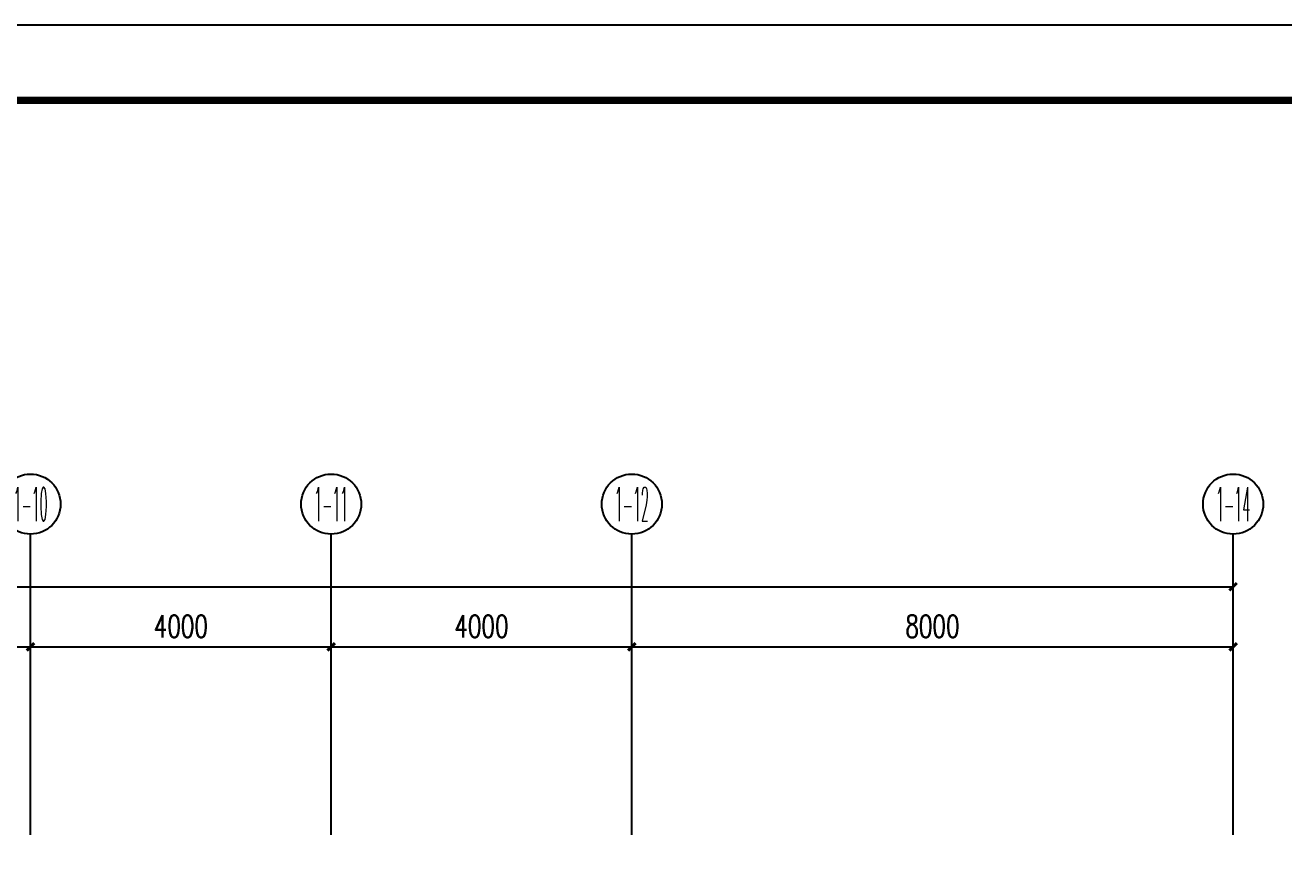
# Model space of a CAD drawing. Extents: x -6243262 to 3079315, y -2914302 to 172723.
# Drawn here: x -5697154 to -5680407, y -768728 to -757772 of the extents above; entities that cross this region are included whole.
import ezdxf
from ezdxf.enums import TextEntityAlignment as Align

# ---------------------------------------------------------------- set-up
doc = ezdxf.new("R2010")
doc.units = 0
doc.header["$LTSCALE"] = 1000
for name, color, linetype in [('0-柱2', 6, 'Continuous'), ('AXIS_TEXT', 7, 'Continuous'), ('PUB_TITLE', 4, 'Continuous')]:
    doc.layers.add(name, color=color, linetype=linetype)
doc.styles.add('_TCH_AXIS', font='COMPLEX', dxfattribs={"bigfont": 'GBCBIG'})
doc.styles.add('_TCH_DIM_T3', font='SIMPLEX', dxfattribs={"width": 0.705882, "bigfont": 'GBCBIG'})
doc.styles.add('COMPLEX', font='COMPLEX')
doc.dimstyles.new('_TCH_ARCH&&100', dxfattribs={"dimtxt": 297.5, "dimasz": 100, "dimexe": 250, "dimexo": 300, "dimgap": 126.25, "dimtad": 1, "dimdec": 0, "dimzin": 0, "dimdsep": 46, "dimtxsty": '_TCH_DIM_T3', "dimblk": 'ARCHTICK', "dimcen": 0.09, "dimclrt": 7, "dimazin": 2, "dimtfac": 1, "dimtdec": 0, "dimtix": 1, "dimtmove": 2, "dimatfit": 3, "dimfxl": 0, "dimtolj": 1, "dimtzin": 0, "dimarcsym": 0})

# ---------------------------------------------------------------- blocks, each defined once
blk = doc.blocks.new('_ArchTick')
at = {"color": 0, "linetype": 'ByBlock', "const_width": 0.4}
blk.add_lwpolyline([(-0.5, -0.5), (0.5, 0.5)], dxfattribs=at)
blk = doc.blocks.new('*D631')
at = {"layer": '0-柱2', "color": 0, "lineweight": -2, "transparency": 16777216}
for p, q in [((1431741, -839937), (1431741, -836687)), ((1471741, -839937), (1471741, -836687)), ((1431741, -836937), (1471741, -836937))]:
    blk.add_line(p, q, dxfattribs=at)
at = {"layer": 'Defpoints', "color": 0, "transparency": 16777216}
for p in [(1471741, -836937), (1431741, -840237), (1471741, -840237)]:
    blk.add_point(p, dxfattribs=at)
at = {"layer": '0-柱2', "color": 0, "lineweight": -2, "transparency": 16777216, "xscale": 100, "yscale": 100, "zscale": 100, "rotation": 180}
blk.add_blockref('_ArchTick', (1431741, -836937), dxfattribs=at)
at = {"layer": '0-柱2', "color": 0, "lineweight": -2, "transparency": 16777216, "xscale": 100, "yscale": 100, "zscale": 100}
blk.add_blockref('_ArchTick', (1471741, -836937), dxfattribs=at)
at = {"layer": '0-柱2', "color": 7, "transparency": 16777216, "insert": (1451741, -836662), "char_height": 297.5, "attachment_point": 5, "style": '_TCH_DIM_T3'}
blk.add_mtext('\\A1;40000', dxfattribs=at)
blk = doc.blocks.new('*D632')
at = {"layer": '0-柱2', "color": 0, "lineweight": -2, "transparency": 16777216}
for p, q in [((1463741, -839937), (1463741, -837487)), ((1471741, -839937), (1471741, -837487)), ((1463741, -837737), (1471741, -837737))]:
    blk.add_line(p, q, dxfattribs=at)
at = {"layer": 'Defpoints', "color": 0, "transparency": 16777216}
for p in [(1471741, -837737), (1463741, -840237), (1471741, -840237)]:
    blk.add_point(p, dxfattribs=at)
at = {"layer": '0-柱2', "color": 0, "lineweight": -2, "transparency": 16777216, "xscale": 100, "yscale": 100, "zscale": 100, "rotation": 180}
blk.add_blockref('_ArchTick', (1463741, -837737), dxfattribs=at)
at = {"layer": '0-柱2', "color": 0, "lineweight": -2, "transparency": 16777216, "xscale": 100, "yscale": 100, "zscale": 100}
blk.add_blockref('_ArchTick', (1471741, -837737), dxfattribs=at)
at = {"layer": '0-柱2', "color": 7, "transparency": 16777216, "insert": (1467741, -837462), "char_height": 297.5, "attachment_point": 5, "style": '_TCH_DIM_T3'}
blk.add_mtext('\\A1;8000', dxfattribs=at)
blk = doc.blocks.new('*D633')
at = {"layer": '0-柱2', "color": 0, "lineweight": -2, "transparency": 16777216}
for p, q in [((1459741, -839937), (1459741, -837487)), ((1463741, -839937), (1463741, -837487)), ((1459741, -837737), (1463741, -837737))]:
    blk.add_line(p, q, dxfattribs=at)
at = {"layer": 'Defpoints', "color": 0, "transparency": 16777216}
for p in [(1463741, -837737), (1459741, -840237), (1463741, -840237)]:
    blk.add_point(p, dxfattribs=at)
at = {"layer": '0-柱2', "color": 0, "lineweight": -2, "transparency": 16777216, "xscale": 100, "yscale": 100, "zscale": 100, "rotation": 180}
blk.add_blockref('_ArchTick', (1459741, -837737), dxfattribs=at)
at = {"layer": '0-柱2', "color": 0, "lineweight": -2, "transparency": 16777216, "xscale": 100, "yscale": 100, "zscale": 100}
blk.add_blockref('_ArchTick', (1463741, -837737), dxfattribs=at)
at = {"layer": '0-柱2', "color": 7, "transparency": 16777216, "insert": (1461741, -837462), "char_height": 297.5, "attachment_point": 5, "style": '_TCH_DIM_T3'}
blk.add_mtext('\\A1;4000', dxfattribs=at)
blk = doc.blocks.new('*D634')
at = {"layer": '0-柱2', "color": 0, "lineweight": -2, "transparency": 16777216}
for p, q in [((1455741, -839937), (1455741, -837487)), ((1459741, -839937), (1459741, -837487)), ((1455741, -837737), (1459741, -837737))]:
    blk.add_line(p, q, dxfattribs=at)
at = {"layer": 'Defpoints', "color": 0, "transparency": 16777216}
for p in [(1459741, -837737), (1455741, -840237), (1459741, -840237)]:
    blk.add_point(p, dxfattribs=at)
at = {"layer": '0-柱2', "color": 0, "lineweight": -2, "transparency": 16777216, "xscale": 100, "yscale": 100, "zscale": 100, "rotation": 180}
blk.add_blockref('_ArchTick', (1455741, -837737), dxfattribs=at)
at = {"layer": '0-柱2', "color": 0, "lineweight": -2, "transparency": 16777216, "xscale": 100, "yscale": 100, "zscale": 100}
blk.add_blockref('_ArchTick', (1459741, -837737), dxfattribs=at)
at = {"layer": '0-柱2', "color": 7, "transparency": 16777216, "insert": (1457741, -837462), "char_height": 297.5, "attachment_point": 5, "style": '_TCH_DIM_T3'}
blk.add_mtext('\\A1;4000', dxfattribs=at)
blk = doc.blocks.new('*D635')
at = {"layer": '0-柱2', "color": 0, "lineweight": -2, "transparency": 16777216}
for p, q in [((1451741, -839937), (1451741, -837487)), ((1455741, -839937), (1455741, -837487)), ((1451741, -837737), (1455741, -837737))]:
    blk.add_line(p, q, dxfattribs=at)
at = {"layer": 'Defpoints', "color": 0, "transparency": 16777216}
for p in [(1455741, -837737), (1451741, -840237), (1455741, -840237)]:
    blk.add_point(p, dxfattribs=at)
at = {"layer": '0-柱2', "color": 0, "lineweight": -2, "transparency": 16777216, "xscale": 100, "yscale": 100, "zscale": 100, "rotation": 180}
blk.add_blockref('_ArchTick', (1451741, -837737), dxfattribs=at)
at = {"layer": '0-柱2', "color": 0, "lineweight": -2, "transparency": 16777216, "xscale": 100, "yscale": 100, "zscale": 100}
blk.add_blockref('_ArchTick', (1455741, -837737), dxfattribs=at)
at = {"layer": '0-柱2', "color": 7, "transparency": 16777216, "insert": (1453741, -837462), "char_height": 297.5, "attachment_point": 5, "style": '_TCH_DIM_T3'}
blk.add_mtext('\\A1;4000', dxfattribs=at)
blk = doc.blocks.new('_AXISO')
at = {"color": 0}
blk.add_circle((0, 0), 0.5, dxfattribs=at)
at = {"layer": 'AXIS_TEXT', "color": 0, "style": 'COMPLEX', "width": 1.041667}
blk.add_attdef('A', text='', height=0.56, dxfattribs=at).set_placement((-0.25, -0.28), (0.25, -0.28), align=Align.FIT)
blk = doc.blocks.new('4235234')
at = {"layer": '0-柱2', "color": 8}
for p, q in [((1455741.3, -840237.1), (1455741.3, -836237.1)), ((1459741.3, -840237.1), (1459741.3, -836237.1)), ((1463741.3, -840237.1), (1463741.3, -836237.1)), ((1471741.3, -840237.1), (1471741.3, -836237.1))]:
    blk.add_line(p, q, dxfattribs=at)
ref = blk.add_blockref('_AXISO', (1455741.3, -835837.1), dxfattribs=dict(at, xscale=800, yscale=800, zscale=800))
ref.add_attrib('A', '1-10', dxfattribs={"layer": 'AXIS_TEXT', "color": 8, "height": 452.55, "style": '_TCH_AXIS', "width": 0.3}).set_placement((1455515, -836063.3), (1455967.6, -836063.3), align=Align.FIT)
ref = blk.add_blockref('_AXISO', (1459741.3, -835837.1), dxfattribs=dict(at, xscale=800, yscale=800, zscale=800))
ref.add_attrib('A', '1-11', dxfattribs={"layer": 'AXIS_TEXT', "color": 8, "height": 452.55, "style": '_TCH_AXIS', "width": 0.323077}).set_placement((1459515, -836063.3), (1459967.6, -836063.3), align=Align.FIT)
ref = blk.add_blockref('_AXISO', (1463741.3, -835837.1), dxfattribs=dict(at, xscale=800, yscale=800, zscale=800))
ref.add_attrib('A', '1-12', dxfattribs={"layer": 'AXIS_TEXT', "color": 8, "height": 452.55, "style": '_TCH_AXIS', "width": 0.3}).set_placement((1463515, -836063.3), (1463967.6, -836063.3), align=Align.FIT)
ref = blk.add_blockref('_AXISO', (1471741.3, -835837.1), dxfattribs=dict(at, xscale=800, yscale=800, zscale=800))
ref.add_attrib('A', '1-14', dxfattribs={"layer": 'AXIS_TEXT', "color": 8, "height": 452.55, "style": '_TCH_AXIS', "width": 0.291667}).set_placement((1471515, -836063.3), (1471967.6, -836063.3), align=Align.FIT)
for p1, p2, distance, picture, middle in [((1431741.3, -840237.1), (1471741.3, -840237.1), 3300, '*D631', (1451741.3, -836662.1)), ((1451741.3, -840237.1), (1455741.3, -840237.1), 2500, '*D635', (1453741.3, -837462.1)), ((1455741.3, -840237.1), (1459741.3, -840237.1), 2500, '*D634', (1457741.3, -837462.1)), ((1459741.3, -840237.1), (1463741.3, -840237.1), 2500, '*D633', (1461741.3, -837462.1)), ((1463741.3, -840237.1), (1471741.3, -840237.1), 2500, '*D632', (1467741.3, -837462.1))]:
    dim = blk.add_aligned_dim(p1=p1, p2=p2, distance=distance, dimstyle='_TCH_ARCH&&100', dxfattribs=at)
    dim.commit()
    dim.dimension.update_dxf_attribs({"geometry": picture, "text_midpoint": middle})

msp = doc.modelspace()

# ---------------------------------------------------------------- linework, layer by layer
at = {"layer": 'PUB_TITLE'}
msp.add_lwpolyline([(-5728613.8, -799772.5), (-5669213.8, -799772.5), (-5669213.8, -757772.5), (-5728613.8, -757772.5)], close=True, dxfattribs=at)
at = {"layer": 'PUB_TITLE', "const_width": 100}
msp.add_lwpolyline([(-5727113.8, -798772.5), (-5670213.8, -798772.5), (-5670213.8, -758772.5), (-5727113.8, -758772.5)], close=True, dxfattribs=at)

# ---------------------------------------------------------------- block references
msp.add_blockref('4235234', (-7152823.4, 71694.5))

doc.saveas('drawing.dxf')
